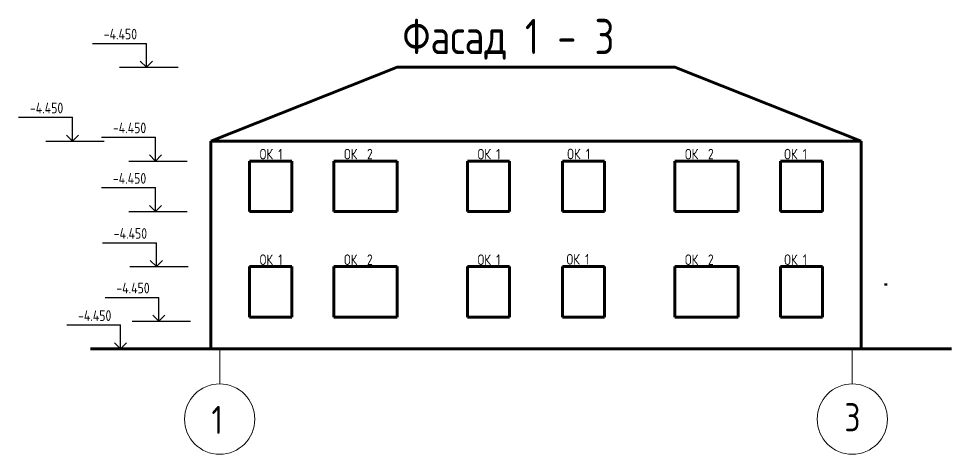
# Model space of a CAD drawing. Header units: millimetres. Extents: x -15256 to 11562, y -38734 to 9397.
# Drawn here: x -14975 to 11562, y -2983 to 9397 of the extents above; entities that cross this region are included whole.
import ezdxf

# ---------------------------------------------------------------- set-up
doc = ezdxf.new("R2010")
doc.units = ezdxf.units.MM
for name, color, linetype, lineweight in [('Основная(схема)', 5, 'Continuous', 70), ('Размеры', 3, 'Continuous', 30), ('Текст', 102, 'Continuous', 20), ('Тонкая', 250, 'Continuous', 25), ('Тонкая(схема)', 3, 'Continuous', 20)]:
    doc.layers.add(name, color=color, linetype=linetype, lineweight=lineweight)
doc.styles.get("Standard").update_dxf_attribs({"font": 'arial.ttf'})
doc.styles.add('Схема', font='GOST_A.TTF')

msp = doc.modelspace()

# ---------------------------------------------------------------- linework, layer by layer
at = {"layer": 'Основная(схема)', "linetype": 'ByBlock'}
for p, q in [((-4205.8, 8016.5), (-9510.8, 5916.5)), ((-4205.8, 8016.5), (3694.2, 8016.5)), ((3694.2, 8016.5), (8999.2, 5916.5)), ((-9510.8, 5916.5), (8999.6, 5916.5)), ((-9510.8, 5716.5), (-9510.8, 5916.5)), ((8999.2, 5716.5), (8999.2, 5916.5)), ((-9510.8, 16.5), (-9510.8, 5716.5)), ((8999.2, 16.5), (8999.2, 5716.5)), ((-7205.8, 5351.5), (-8405.8, 5351.5)), ((-8405.8, 5351.5), (-8405.8, 3916.5)), ((-7205.8, 3916.5), (-7205.8, 5351.5)), ((-4205.8, 5351.5), (-6005.8, 5351.5)), ((-6005.8, 5351.5), (-6005.8, 3916.5)), ((-4205.8, 3916.5), (-4205.8, 5351.5)), ((-1005.8, 5351.5), (-2205.8, 5351.5)), ((-2205.8, 5351.5), (-2205.8, 3916.5)), ((-1005.8, 3916.5), (-1005.8, 5351.5)), ((1694.2, 5351.5), (494.2, 5351.5)), ((494.2, 5351.5), (494.2, 3916.5)), ((1694.2, 3916.5), (1694.2, 5351.5)), ((5494.2, 5351.5), (3694.2, 5351.5)), ((3694.2, 5351.5), (3694.2, 3916.5)), ((5494.2, 3916.5), (5494.2, 5351.5)), ((7894.2, 5351.5), (6696.7, 5351.5)), ((6696.7, 5351.5), (6696.7, 3916.5)), ((7894.2, 3916.5), (7894.2, 5351.5)), ((-8405.8, 3916.5), (-7205.8, 3916.5)), ((-6005.8, 3916.5), (-4205.8, 3916.5)), ((-2205.8, 3916.5), (-1005.8, 3916.5)), ((494.2, 3916.5), (1694.2, 3916.5)), ((3694.2, 3916.5), (5494.2, 3916.5)), ((6696.7, 3916.5), (7894.2, 3916.5)), ((-7205.8, 2351.5), (-8405.8, 2351.5)), ((-8405.8, 2351.5), (-8405.8, 916.5)), ((-7205.8, 916.5), (-7205.8, 2351.5)), ((-4205.8, 2351.5), (-6005.8, 2351.5)), ((-6005.8, 2351.5), (-6005.8, 916.5)), ((-4205.8, 916.5), (-4205.8, 2351.5)), ((-1005.8, 2351.5), (-2205.8, 2351.5)), ((-2205.8, 2351.5), (-2205.8, 916.5)), ((-1005.8, 916.5), (-1005.8, 2351.5)), ((1694.2, 2351.5), (494.2, 2351.5)), ((494.2, 2351.5), (494.2, 916.5)), ((1694.2, 916.5), (1694.2, 2351.5)), ((5494.2, 2351.5), (3694.2, 2351.5)), ((3694.2, 2351.5), (3694.2, 916.5)), ((5494.2, 916.5), (5494.2, 2351.5)), ((7894.2, 2351.5), (6696.7, 2351.5)), ((6696.7, 2351.5), (6696.7, 916.5)), ((7894.2, 916.5), (7894.2, 2351.5)), ((9699.2, 1866.5), (9699.2, 1816.5)), ((-8405.8, 916.5), (-7205.8, 916.5)), ((-6005.8, 916.5), (-4205.8, 916.5)), ((-2205.8, 916.5), (-1005.8, 916.5)), ((494.2, 916.5), (1694.2, 916.5)), ((3694.2, 916.5), (5494.2, 916.5)), ((6696.7, 916.5), (7894.2, 916.5)), ((-12928.3, 16.5), (11561.8, 16.5))]:
    msp.add_line(p, q, dxfattribs=at)
at = {"layer": 'Размеры'}
for p, q in [((-12875.1, 8694.8), (-11342.3, 8694.8)), ((-11342.3, 8016.5), (-11342.3, 8694.8)), ((-12101.1, 8016.5), (-10440.6, 8016.5)), ((-11342.3, 8016.5), (-11513.5, 8187.7)), ((-11342.3, 8016.5), (-11171.1, 8187.7)), ((-14975.1, 6594.8), (-13442.3, 6594.8)), ((-13442.3, 5916.5), (-13442.3, 6594.8)), ((-14201.1, 5916.5), (-12540.6, 5916.5)), ((-13442.3, 5916.5), (-13613.5, 6087.7)), ((-13442.3, 5916.5), (-13271.1, 6087.7)), ((-12614.7, 6029.8), (-11081.9, 6029.8)), ((-11081.9, 5351.5), (-11081.9, 6029.8)), ((-11840.8, 5351.5), (-10180.2, 5351.5)), ((-11081.9, 5351.5), (-11253.1, 5522.7)), ((-11081.9, 5351.5), (-10910.7, 5522.7)), ((-12614.7, 4594.8), (-11081.9, 4594.8)), ((-11081.9, 3916.5), (-11081.9, 4594.8)), ((-11081.9, 3916.5), (-11253.1, 4087.7)), ((-11081.9, 3916.5), (-10910.7, 4087.7)), ((-11840.8, 3916.5), (-10180.2, 3916.5)), ((-12590.2, 3029.8), (-11057.4, 3029.8)), ((-11057.4, 2351.5), (-11057.4, 3029.8)), ((-11057.4, 2351.5), (-11228.6, 2522.7)), ((-11057.4, 2351.5), (-10886.2, 2522.7)), ((-11816.2, 2351.5), (-10155.7, 2351.5)), ((-12516, 1477.7), (-10983.2, 1477.7)), ((-10983.2, 799.4), (-10983.2, 1477.7)), ((-11742.1, 799.4), (-10081.5, 799.4)), ((-10983.2, 799.4), (-11154.4, 970.6)), ((-10983.2, 799.4), (-10812, 970.6)), ((-13606.8, 694.8), (-12074, 694.8)), ((-12074, 16.5), (-12074, 694.8)), ((-12074, 16.5), (-12245.2, 187.7)), ((-12074, 16.5), (-11902.8, 187.7))]:
    msp.add_line(p, q, dxfattribs=at)
at = {"layer": 'Текст', "linetype": 'ByBlock'}
for p, q in [((-9510.8, 3972.3), (-9510.8, 4834.2)), ((8999.2, 16.5), (8999.2, 878.4)), ((8999.2, 16.5), (9999.2, 16.5))]:
    msp.add_line(p, q, dxfattribs=at)
at = {"layer": 'Тонкая(схема)', "linetype": 'ByBlock'}
for p, q in [((-8405.8, 3916.5), (-7205.8, 3916.5)), ((-8405.8, 916.5), (-7205.8, 916.5)), ((-9255.8, -983.5), (-9255.8, 16.5)), ((8744.2, 16.5), (8744.2, -983.5))]:
    msp.add_line(p, q, dxfattribs=at)
for centre in [(-9255.8, -1983.5), (8744.2, -1983.5)]:
    msp.add_circle(centre, 1000, dxfattribs=at)

# ---------------------------------------------------------------- texts
at = {"layer": 'Размеры', "attachment_point": 1}
for s, width, gutter_width, heights, insert, char_height in [('{\\fGOST type A|b0|i0|c204|p34;Фасад 1 - 3}', 22285.458, 12.5, [0], (-4054.1, 9390), 1000), ('{\\fGOST type A|b0|i0|c204|p34;-4\\fGOST type A|b0|i0|c0|p34;.450}', 1499.77, 1513.3, [0], (-12554.7, 9109.3), 302.651), ('{\\fGOST type A|b0|i0|c204|p34;-4\\fGOST type A|b0|i0|c0|p34;.450}', 1499.77, 1513.3, [0], (-14654.7, 7009.3), 302.651), ('{\\fGOST type A|b0|i0|c204|p34;-4\\fGOST type A|b0|i0|c0|p34;.450}', 1499.77, 1513.3, [0], (-12294.4, 6444.3), 302.651), ('{\\fGOST type A|b0|i0|c204|p34;\\C256;\\c0;ОК 1}', 641.008, 12.5, [319.9], (-8117.5, 5697.1), 300), ('{\\fGOST type A|b0|i0|c204|p34;\\C256;\\c0;ОК 1}', 641.008, 12.5, [319.9], (-1917.5, 5697.1), 300), ('{\\fGOST type A|b0|i0|c204|p34;\\C256;\\c0;ОК 1}', 641.008, 12.5, [319.9], (6806.9, 5697.1), 300), ('{\\fGOST type A|b0|i0|c204|p34;-4\\fGOST type A|b0|i0|c0|p34;.450}', 1499.77, 1513.3, [0], (-12294.4, 5009.3), 302.651), ('{\\fGOST type A|b0|i0|c204|p34;-4\\fGOST type A|b0|i0|c0|p34;.450}', 1499.77, 1513.3, [0], (-12269.8, 3444.3), 302.651), ('{\\fGOST type A|b0|i0|c204|p34;\\C256;\\c0;ОК 1}', 641.008, 12.5, [319.9], (-8117.5, 2697.1), 300), ('{\\fGOST type A|b0|i0|c204|p34;\\C256;\\c0;ОК 1}', 641.008, 12.5, [319.9], (-1917.5, 2697.1), 300), ('{\\fGOST type A|b0|i0|c204|p34;\\C256;\\c0;ОК 1}', 641.008, 12.5, [319.9], (613.7, 2707.7), 300), ('{\\fGOST type A|b0|i0|c204|p34;-4\\fGOST type A|b0|i0|c0|p34;.450}', 1499.77, 1513.3, [0], (-12195.7, 1892.2), 302.651), ('{\\fGOST type A|b0|i0|c204|p34;-4\\fGOST type A|b0|i0|c0|p34;.450}', 1499.77, 1513.3, [0], (-13286.4, 1109.3), 302.651)]:
    msp.add_mtext_dynamic_manual_height_columns(s, width=width, gutter_width=gutter_width, heights=heights, dxfattribs=dict(at, insert=insert, char_height=char_height))
at = {"layer": 'Размеры'}
note = msp.add_mtext_dynamic_manual_height_columns('{\\fGOST type A|b0|i0|c204|p34;\\C256;\\c0;ОК }', width=641.008, gutter_width=12.5, heights=[319.9, 0], dxfattribs=dict(at, insert=(-5717.5, 5697.1), char_height=300, attachment_point=1))
for column, words in zip(note.columns.linked_columns, ['{\\fGOST type A|b0|i0|c204|p34;\\C256;\\c0;2}']):
    column.text = words
note = msp.add_mtext_dynamic_manual_height_columns('{\\fGOST type A|b0|i0|c204|p34;\\C256;\\c0;ОК 1\\P}', width=641.008, gutter_width=12.5, heights=[319.9, 0], dxfattribs=dict(at, insert=(633.3, 5701.7), char_height=300, attachment_point=1))
note = msp.add_mtext_dynamic_manual_height_columns('{\\fGOST type A|b0|i0|c204|p34;\\C256;\\c0;ОК }', width=641.008, gutter_width=12.5, heights=[319.9, 0], dxfattribs=dict(at, insert=(3982.5, 5697.1), char_height=300, attachment_point=1))
for column, words in zip(note.columns.linked_columns, ['{\\fGOST type A|b0|i0|c204|p34;\\C256;\\c0;2}']):
    column.text = words
note = msp.add_mtext_dynamic_manual_height_columns('{\\fGOST type A|b0|i0|c204|p34;\\C256;\\c0;ОК }', width=641.008, gutter_width=12.5, heights=[319.9, 0], dxfattribs=dict(at, insert=(-5717.5, 2697.1), char_height=300, attachment_point=1))
for column, words in zip(note.columns.linked_columns, ['{\\fGOST type A|b0|i0|c204|p34;\\C256;\\c0;2}']):
    column.text = words
note = msp.add_mtext_dynamic_manual_height_columns('{\\fGOST type A|b0|i0|c204|p34;\\C256;\\c0;ОК }', width=641.008, gutter_width=12.5, heights=[319.9, 0], dxfattribs=dict(at, insert=(3982.5, 2697.1), char_height=300, attachment_point=1))
for column, words in zip(note.columns.linked_columns, ['{\\fGOST type A|b0|i0|c204|p34;\\C256;\\c0;2}']):
    column.text = words
note = msp.add_mtext_dynamic_manual_height_columns('{\\fGOST type A|b0|i0|c204|p34;\\C256;\\c0;ОК 1\\P}', width=641.008, gutter_width=12.5, heights=[319.9, 0], dxfattribs=dict(at, insert=(6806.9, 2697.1), char_height=300, attachment_point=1))
at = {"layer": 'Тонкая', "color": 3, "linetype": 'ByBlock', "style": 'Схема'}
for s, p in [('3', (8521, -2330.3)), ('1', (-9488.6, -2404.5))]:
    msp.add_text(s, height=800, dxfattribs=at).set_placement(p)

doc.saveas('drawing.dxf')
